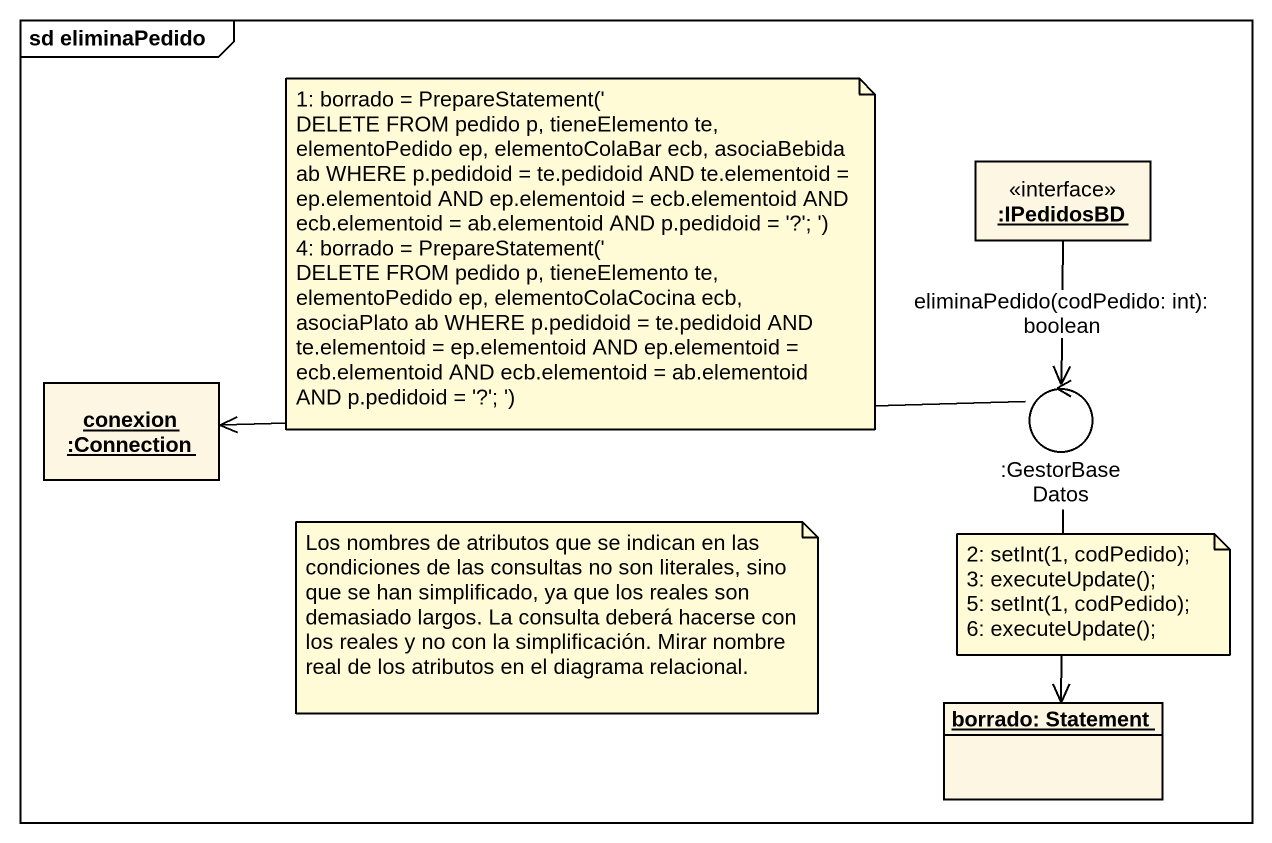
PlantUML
@startuml
mainframe sd eliminaPedido
allowmixing
hide circle
hide empty members
object ":IPedidosBD" as IPedidosBD <<interface>>
object "conexion :Connection" as conexion_Connection
control ":GestorBaseDatos" as GestorBaseDatos
object "borrado: Statement" as borrado_Statement
IPedidosBD --> GestorBaseDatos : eliminaPedido(codPedido: int): boolean
GestorBaseDatos -left-> conexion_Connection
borrado_Statement <-up- GestorBaseDatos
note as N1
  1: borrado = PrepareStatement('
  DELETE FROM pedido p, tieneElemento te, elementoPedido ep, elementoColaBar ecb, asociaBebida ab WHERE p.pedidoid = te.pedidoid AND te.elementoid = ep.elementoid AND ep.elementoid = ecb.elementoid AND ecb.elementoid = ab.elementoid AND p.pedidoid = '?'; ')
  4: borrado = PrepareStatement('
  DELETE FROM pedido p, tieneElemento te, elementoPedido ep, elementoColaCocina ecb, asociaPlato ab WHERE p.pedidoid = te.pedidoid AND te.elementoid = ep.elementoid AND ep.elementoid = ecb.elementoid AND ecb.elementoid = ab.elementoid AND p.pedidoid = '?'; ')
end note
note as N2
  Los nombres de atributos que se indican en las condiciones de las consultas no son literales, sino que se han simplificado, ya que los reales son demasiado largos. La consulta deberá hacerse con los reales y no con la simplificación. Mirar nombre real de los atributos en el diagrama relacional.
end note
note as N3
  2: setInt(1, codPedido);
  3: executeUpdate();
  5: setInt(1, codPedido);
  6: executeUpdate();
end note
@enduml
